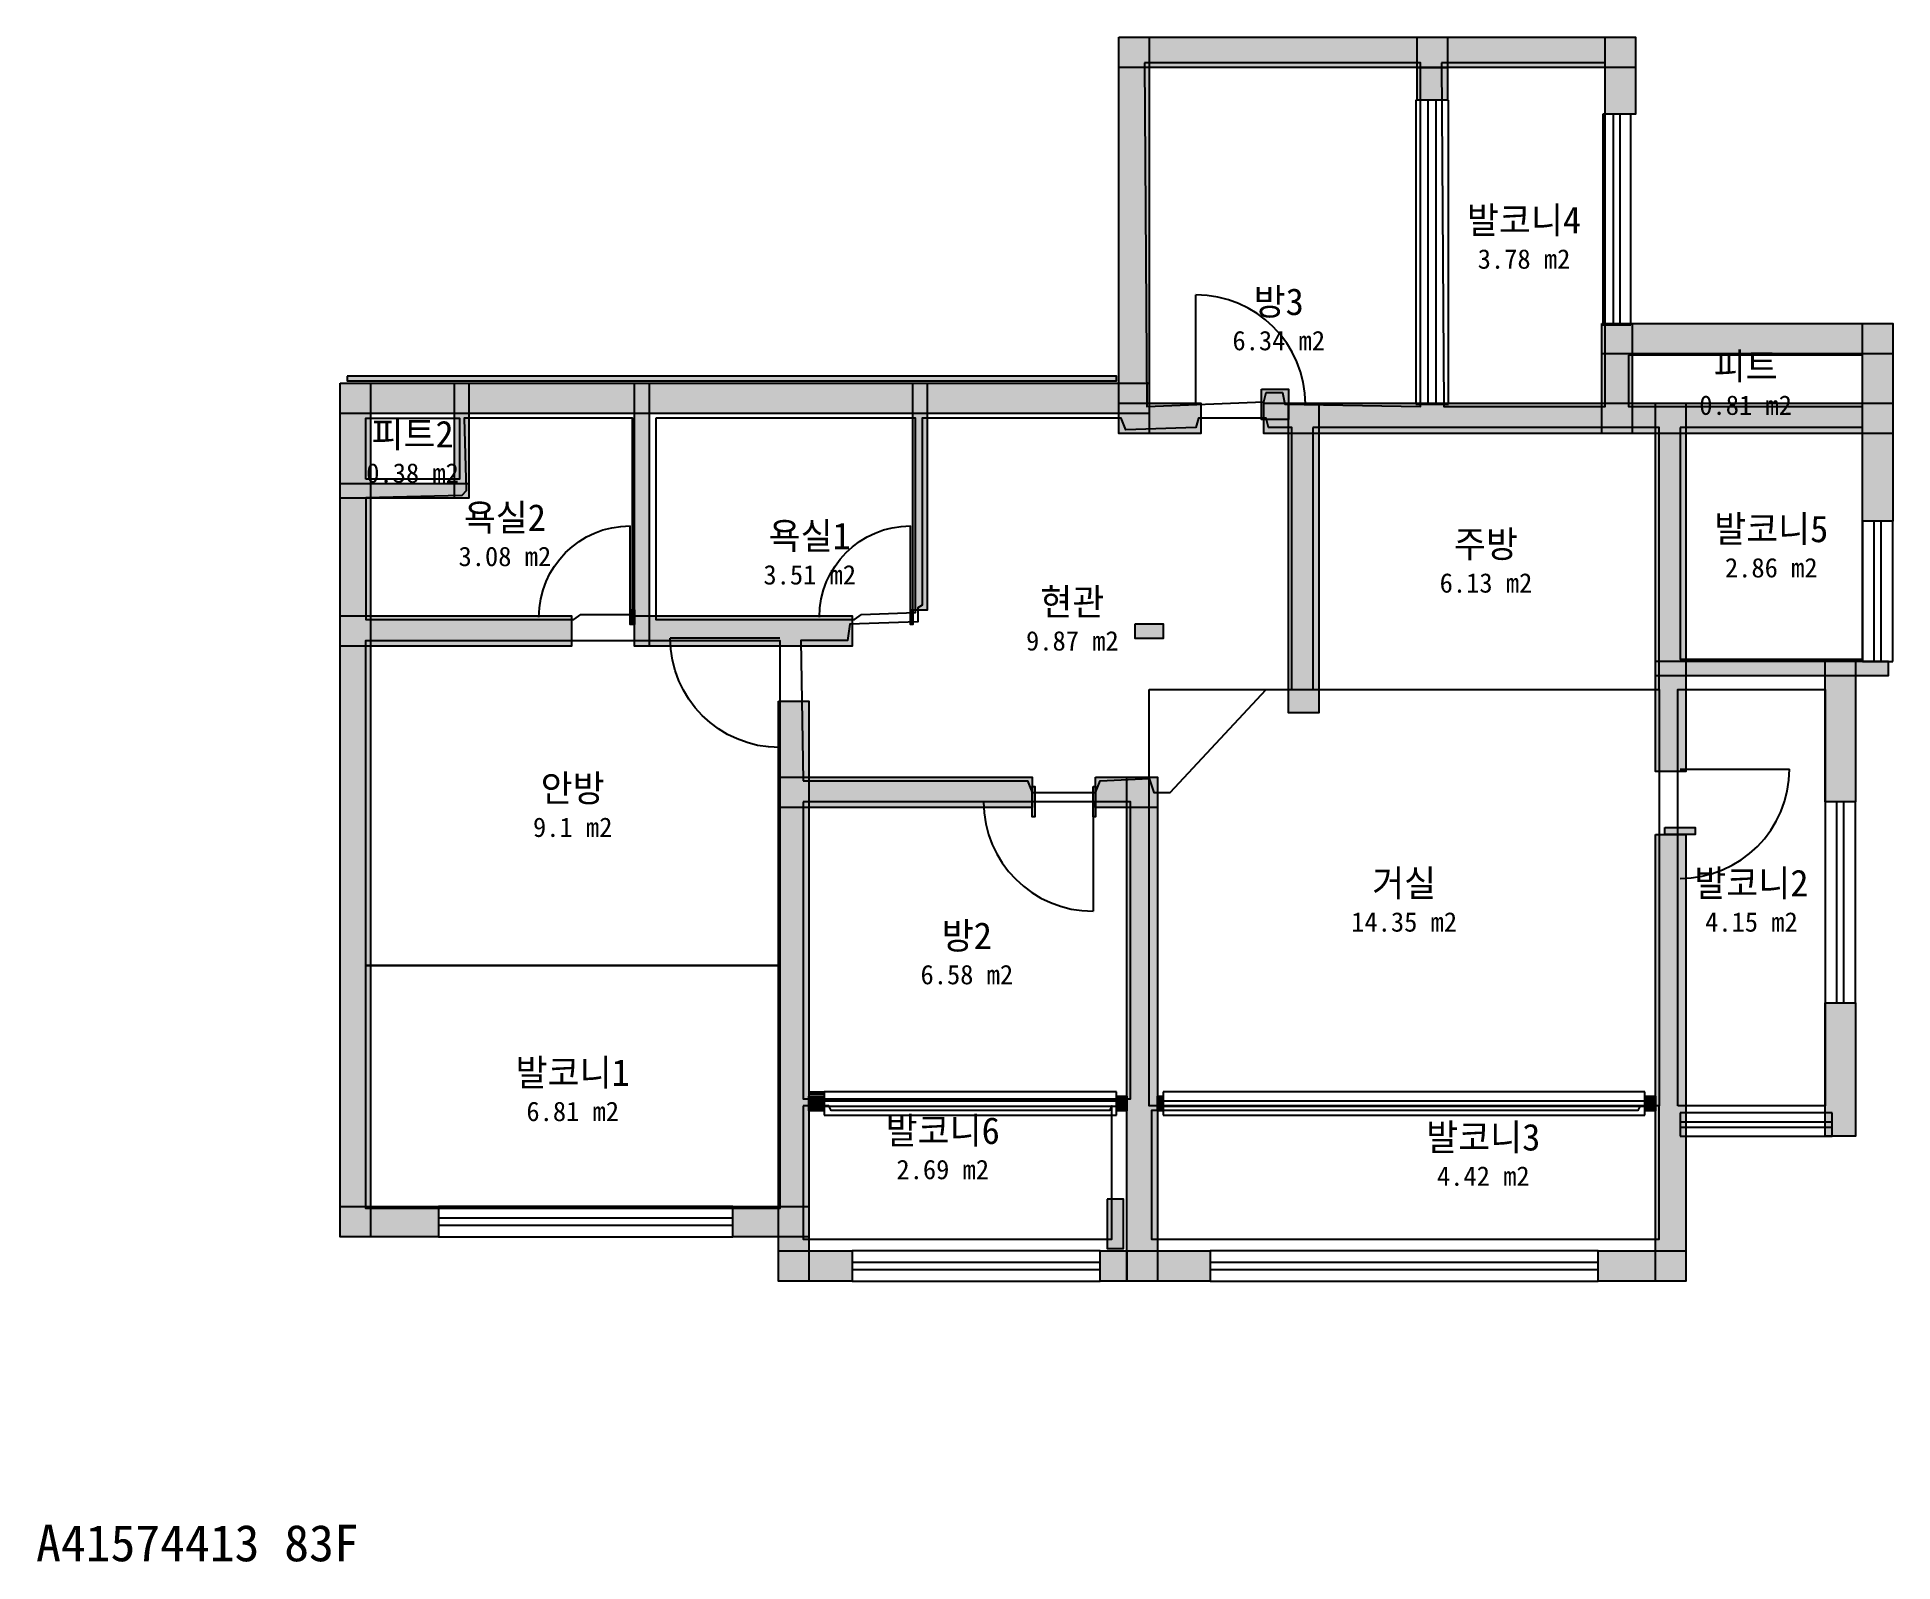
# Model space of a CAD drawing. Header units: millimetres. Extents: x 9 to 15269, y -905 to 11635.
import ezdxf
from ezdxf.enums import TextEntityAlignment as Align

# ---------------------------------------------------------------- set-up
doc = ezdxf.new("R2010")
doc.units = ezdxf.units.MM
for name, color, linetype in [('A-ANNO-TEXT', 7, 'Continuous'), ('A-AREA', 9, 'Continuous'), ('A-AREA-IDEN', 7, 'Continuous'), ('A-DOOR', 4, 'Continuous'), ('A-GLAZ', 5, 'Continuous'), ('A-WALL-EXTR', 7, 'Continuous'), ('A-WALL-PATT', 8, 'Continuous'), ('A-WALL-PRTN', 8, 'Continuous')]:
    doc.layers.add(name, color=color, linetype=linetype)

# ---------------------------------------------------------------- blocks, each defined once
blk = doc.blocks.new('JJ-DOOR-SWING')
blk.add_line((0, 0), (0, 1000))
blk.add_arc((0, 0), 1000, 0, 90)
at = {"flags": 1}
for tag, p in [('WIDTH', (0, -150)), ('TYPE', (0, -250))]:
    blk.add_attdef(tag, p, '', height=80, dxfattribs=at)
blk = doc.blocks.new('JJ-WIN-DOUBLE')
for p, q in [((1000, 500), (0, 500)), ((0, 500), (0, -500)), ((1000, -500), (1000, 500)), ((0, 120), (1000, 120)), ((0, -120), (1000, -120)), ((0, -500), (1000, -500))]:
    blk.add_line(p, q)
at = {"flags": 1}
for tag, p in [('WIDTH', (0, -700)), ('TYPE', (0, -800))]:
    blk.add_attdef(tag, p, '', height=80, dxfattribs=at)

msp = doc.modelspace()

# ---------------------------------------------------------------- linework, layer by layer
at = {"layer": 'A-AREA'}
for points in [[(9115, 11423), (9135, 8596), (10096, 8635), (10115, 8712), (10250, 8712), (10269, 8615), (11385, 8596), (11385, 11423)], [(11558, 11423), (11577, 8596), (12904, 8596), (12904, 11423)], [(13096, 9019), (13096, 8596), (15019, 8596), (15019, 9019)], [(2712, 7846), (2712, 6846), (4423, 6846), (4481, 6885), (4904, 6885), (4904, 8500), (3519, 8500), (3538, 7904), (3500, 7865)], [(2712, 8000), (2712, 8500), (3481, 8500), (3481, 8000)], [(5096, 8500), (5096, 6846), (6731, 6846), (6788, 6885), (7231, 6904), (7231, 8500)], [(6308, 5519), (8154, 5519), (8192, 5423), (8712, 5423), (8750, 5519), (9154, 5538), (9192, 5423), (9327, 5423), (10115, 6269), (10327, 6269), (10327, 8423), (10135, 8423), (10115, 8500), (9558, 8500), (9538, 8423), (8962, 8404), (8923, 8500), (7288, 8500), (7288, 6962), (7250, 6942), (7250, 6827), (6692, 6808), (6673, 6673), (6288, 6673)], [(10500, 8423), (10500, 6269), (13346, 6269), (13346, 8423)], [(13519, 8423), (13519, 6519), (15019, 6519), (15019, 8423)], [(6115, 4000), (2712, 4000), (2712, 6673), (6115, 6673)], [(9154, 6269), (13346, 6269), (13346, 2846), (9154, 2846)], [(13500, 2846), (13500, 6269), (14712, 6269), (14712, 2846)], [(6308, 5346), (6308, 2904), (9000, 2904), (9000, 5346)], [(6115, 4000), (6115, 2000), (2712, 2000), (2712, 4000)], [(6308, 2846), (6308, 1750), (8846, 1750), (8846, 2846), (8827, 2808), (6538, 2808), (6519, 2846)], [(13346, 2846), (13192, 2846), (13173, 2808), (9173, 2808), (9173, 1750), (13346, 1750)]]:
    msp.add_lwpolyline(points, close=True, dxfattribs=at)
at = {"layer": 'A-WALL-EXTR'}
for points in [[(8904, 11635), (13154, 11635), (13154, 11385), (8904, 11385)], [(8904, 11635), (9154, 11635), (9154, 8375), (8904, 8375)], [(11356, 11635), (11606, 11635), (11606, 11115), (11356, 11115)], [(12904, 11635), (13154, 11635), (13154, 11000), (12904, 11000)], [(11356, 11385), (11606, 11385), (11606, 11115), (11356, 11115)], [(12875, 9279), (15269, 9279), (15269, 9029), (12875, 9029)], [(12875, 9279), (13125, 9279), (13125, 8375), (12875, 8375)], [(15019, 9279), (15269, 9279), (15269, 7654), (15019, 7654)], [(2500, 8788), (9154, 8788), (9154, 8538), (2500, 8538)], [(2500, 8788), (2750, 8788), (2750, 1769), (2500, 1769)], [(2558, 8846), (2558, 8808), (8885, 8808), (8885, 8846)], [(10077, 8740), (10298, 8740), (10298, 8490), (10077, 8490)], [(8904, 8625), (9577, 8625), (9577, 8375), (8904, 8375)], [(10096, 8625), (15269, 8625), (15269, 8375), (10096, 8375)], [(10298, 8625), (10548, 8625), (10548, 6077), (10298, 6077)], [(13317, 8625), (13567, 8625), (13567, 5596), (13317, 5596)], [(2500, 6875), (4404, 6875), (4404, 6625), (2500, 6625)], [(4921, 6875), (6712, 6875), (6712, 6625), (4921, 6625)], [(14712, 6502), (14962, 6502), (14962, 5346), (14712, 5346)], [(6106, 6173), (6356, 6173), (6356, 1404), (6106, 1404)], [(6106, 5548), (8192, 5548), (8192, 5298), (6106, 5298)], [(8712, 5548), (9221, 5548), (9221, 5298), (8712, 5298)], [(8971, 5548), (9221, 5548), (9221, 1404), (8971, 1404)], [(8192, 5471), (8212, 5471), (8212, 5221), (8192, 5221)], [(8692, 5471), (8712, 5471), (8712, 5221), (8692, 5221)], [(13317, 5077), (13567, 5077), (13567, 1404), (13317, 1404)], [(13394, 5135), (13644, 5135), (13644, 5077), (13394, 5077)], [(14712, 3692), (14962, 3692), (14962, 2596), (14712, 2596)], [(6365, 2962), (6481, 2962), (6481, 2942), (6365, 2942)], [(2500, 2019), (3308, 2019), (3308, 1769), (2500, 1769)], [(5731, 2019), (6356, 2019), (6356, 1769), (5731, 1769)], [(8808, 2077), (8808, 1673), (8942, 1673), (8942, 2077)], [(6106, 1654), (6712, 1654), (6712, 1404), (6106, 1404)], [(8750, 1654), (9654, 1654), (9654, 1404), (8750, 1404)], [(8750, 1654), (8971, 1654), (8971, 1404), (8750, 1404)], [(12846, 1654), (13567, 1654), (13567, 1404), (12846, 1404)]]:
    msp.add_lwpolyline(points, close=True, dxfattribs=at)
at = {"layer": 'A-WALL-PATT', "color": 8}
for points in [[(8904, 11635), (13154, 11635), (8904, 11385), (13154, 11385)], [(8904, 11635), (9154, 11635), (8904, 8375), (9154, 8375)], [(11356, 11635), (11606, 11635), (11356, 11115), (11606, 11115)], [(12904, 11635), (13154, 11635), (12904, 11000), (13154, 11000)], [(11356, 11385), (11606, 11385), (11356, 11115), (11606, 11115)], [(12875, 9279), (15269, 9279), (12875, 9029), (15269, 9029)], [(12875, 9279), (13125, 9279), (12875, 8375), (13125, 8375)], [(15019, 9279), (15269, 9279), (15019, 7654), (15269, 7654)], [(2500, 8788), (9154, 8788), (2500, 8538), (9154, 8538)], [(2500, 8788), (2750, 8788), (2500, 1769), (2750, 1769)], [(8885, 8846), (2558, 8846), (2558, 8808)], [(2558, 8808), (8885, 8808), (8885, 8846)], [(3440, 8788), (3560, 8788), (3440, 7844), (3560, 7844)], [(4921, 8788), (5041, 8788), (4921, 6625), (5041, 6625)], [(7209, 8788), (7329, 8788), (7209, 6923), (7329, 6923)], [(10077, 8740), (10298, 8740), (10077, 8490), (10298, 8490)], [(8904, 8625), (9577, 8625), (8904, 8375), (9577, 8375)], [(10096, 8625), (15269, 8625), (10096, 8375), (15269, 8375)], [(10298, 8625), (10548, 8625), (10298, 6077), (10548, 6077)], [(13317, 8625), (13567, 8625), (13317, 5596), (13567, 5596)], [(2500, 7964), (3560, 7964), (2500, 7844), (3560, 7844)], [(2500, 6875), (4404, 6875), (2500, 6625), (4404, 6625)], [(4885, 6925), (4921, 6925), (4885, 6805), (4921, 6805)], [(4921, 6875), (6712, 6875), (4921, 6625), (6712, 6625)], [(7192, 6925), (7210, 6925), (7192, 6805), (7210, 6805)], [(9038, 6810), (9269, 6810), (9038, 6690), (9269, 6690)], [(13317, 6502), (15231, 6502), (13317, 6382), (15231, 6382)], [(14712, 6502), (14962, 6502), (14712, 5346), (14962, 5346)], [(6106, 6173), (6356, 6173), (6106, 1404), (6356, 1404)], [(6106, 5548), (8192, 5548), (6106, 5298), (8192, 5298)], [(8712, 5548), (9221, 5548), (8712, 5298), (9221, 5298)], [(8971, 5548), (9221, 5548), (8971, 1404), (9221, 1404)], [(8192, 5471), (8212, 5471), (8192, 5221), (8212, 5221)], [(8692, 5471), (8712, 5471), (8692, 5221), (8712, 5221)], [(13317, 5077), (13567, 5077), (13317, 1404), (13567, 1404)], [(13394, 5135), (13644, 5135), (13394, 5077), (13644, 5077)], [(14712, 3692), (14962, 3692), (14712, 2596), (14962, 2596)], [(6356, 2925), (6481, 2925), (6356, 2805), (6481, 2805)], [(6365, 2962), (6365, 2942), (6481, 2942)], [(6481, 2942), (6481, 2962), (6365, 2962)], [(8885, 2925), (8971, 2925), (8885, 2805), (8971, 2805)], [(9221, 2925), (9269, 2925), (9221, 2805), (9269, 2805)], [(13231, 2925), (13317, 2925), (13231, 2805), (13317, 2805)], [(2500, 2019), (3308, 2019), (2500, 1769), (3308, 1769)], [(5731, 2019), (6356, 2019), (5731, 1769), (6356, 1769)], [(8942, 2077), (8808, 2077), (8808, 1673)], [(8808, 1673), (8942, 1673), (8942, 2077)], [(6106, 1654), (6712, 1654), (6106, 1404), (6712, 1404)], [(8750, 1654), (9654, 1654), (8750, 1404), (9654, 1404)], [(8750, 1654), (8971, 1654), (8750, 1404), (8971, 1404)], [(12846, 1654), (13567, 1654), (12846, 1404), (13567, 1404)]]:
    msp.add_solid(points, dxfattribs=at)
at = {"layer": 'A-WALL-PRTN'}
for points in [[(3440, 8788), (3560, 8788), (3560, 7844), (3440, 7844)], [(4921, 8788), (5041, 8788), (5041, 6625), (4921, 6625)], [(7209, 8788), (7329, 8788), (7329, 6923), (7209, 6923)], [(2500, 7964), (3560, 7964), (3560, 7844), (2500, 7844)], [(4885, 6925), (4921, 6925), (4921, 6805), (4885, 6805)], [(7192, 6925), (7210, 6925), (7210, 6805), (7192, 6805)], [(9038, 6810), (9269, 6810), (9269, 6690), (9038, 6690)], [(13317, 6502), (15231, 6502), (15231, 6382), (13317, 6382)], [(6356, 2925), (6481, 2925), (6481, 2805), (6356, 2805)], [(8885, 2925), (8971, 2925), (8971, 2805), (8885, 2805)], [(9221, 2925), (9269, 2925), (9269, 2805), (9221, 2805)], [(13231, 2925), (13317, 2925), (13317, 2805), (13231, 2805)]]:
    msp.add_lwpolyline(points, close=True, dxfattribs=at)

# ---------------------------------------------------------------- block references
at = {"layer": 'A-DOOR', "xscale": 0.9, "yscale": 0.9}
msp.add_blockref('JJ-DOOR-SWING', (9538, 8615), dxfattribs=at)
at = {"layer": 'A-DOOR'}
for p, xscale, yscale, rotation in [((4885, 6865), 0.75, -0.75, 180), ((7192, 6865), 0.75, -0.75, 180), ((6115, 6692), 0.9, -0.9, -90), ((13519, 5615), 0.9, 0.9, -90), ((8692, 5346), 0.9, 0.9, 180)]:
    msp.add_blockref('JJ-DOOR-SWING', p, dxfattribs=dict(at, xscale=xscale, yscale=yscale, rotation=rotation))
at = {"layer": 'A-GLAZ', "rotation": 90}
for p, xscale, yscale in [((11481, 8615), 2.5, 0.2692307692307692), ((13000, 9269), 1.73076923076923, 0.2307692307692308), ((15144, 6500), 1.153846153846153, 0.25), ((14837, 3692), 1.653846153846153, 0.25)]:
    msp.add_blockref('JJ-WIN-DOUBLE', p, dxfattribs=dict(at, xscale=xscale, yscale=yscale))
at = {"layer": 'A-GLAZ'}
for p, xscale, yscale in [((6481, 2865), 2.403846153846154, 0.1923076923076923), ((9269, 2865), 3.961538461538461, 0.1923076923076923), ((13519, 2692), 1.25, 0.1923076923076923), ((3308, 1894), 2.423076923076923, 0.25), ((6712, 1529), 2.038461538461539, 0.25), ((9654, 1529), 3.192307692307692, 0.25)]:
    msp.add_blockref('JJ-WIN-DOUBLE', p, dxfattribs=dict(at, xscale=xscale, yscale=yscale))

# ---------------------------------------------------------------- texts
at = {"layer": 'A-ANNO-TEXT'}
msp.add_text('A41574413 83F', height=300, dxfattribs=at).set_placement((0, -900))
at = {"layer": 'A-AREA-IDEN'}
for s, height, p in [('발코니4', 220, (12236, 10130)), ('3.78 m2', 160, (12236, 9810)), ('방3', 220, (10219, 9459)), ('6.34 m2', 160, (10219, 9139)), ('피트', 220, (14058, 8928)), ('0.81 m2', 160, (14058, 8608)), ('피트2', 220, (3096, 8370)), ('0.38 m2', 160, (3096, 8050)), ('욕실2', 220, (3855, 7684)), ('욕실1', 220, (6362, 7533)), ('발코니5', 220, (14269, 7591)), ('주방', 220, (11923, 7466)), ('3.08 m2', 160, (3855, 7364)), ('2.86 m2', 160, (14269, 7271)), ('3.51 m2', 160, (6362, 7213)), ('6.13 m2', 160, (11923, 7146)), ('현관', 220, (8522, 6990)), ('9.87 m2', 160, (8522, 6670)), ('안방', 220, (4413, 5457)), ('9.1 m2', 160, (4413, 5137)), ('거실', 220, (11250, 4678)), ('발코니2', 220, (14106, 4678)), ('14.35 m2', 160, (11250, 4358)), ('4.15 m2', 160, (14106, 4358)), ('방2', 220, (7654, 4245)), ('6.58 m2', 160, (7654, 3925)), ('발코니1', 220, (4413, 3120)), ('6.81 m2', 160, (4413, 2800)), ('발코니6', 220, (7456, 2642)), ('발코니3', 220, (11901, 2588)), ('2.69 m2', 160, (7456, 2322)), ('4.42 m2', 160, (11901, 2268))]:
    msp.add_text(s, height=height, dxfattribs=at).set_placement(p, align=Align.MIDDLE_CENTER)

doc.saveas('drawing.dxf')
